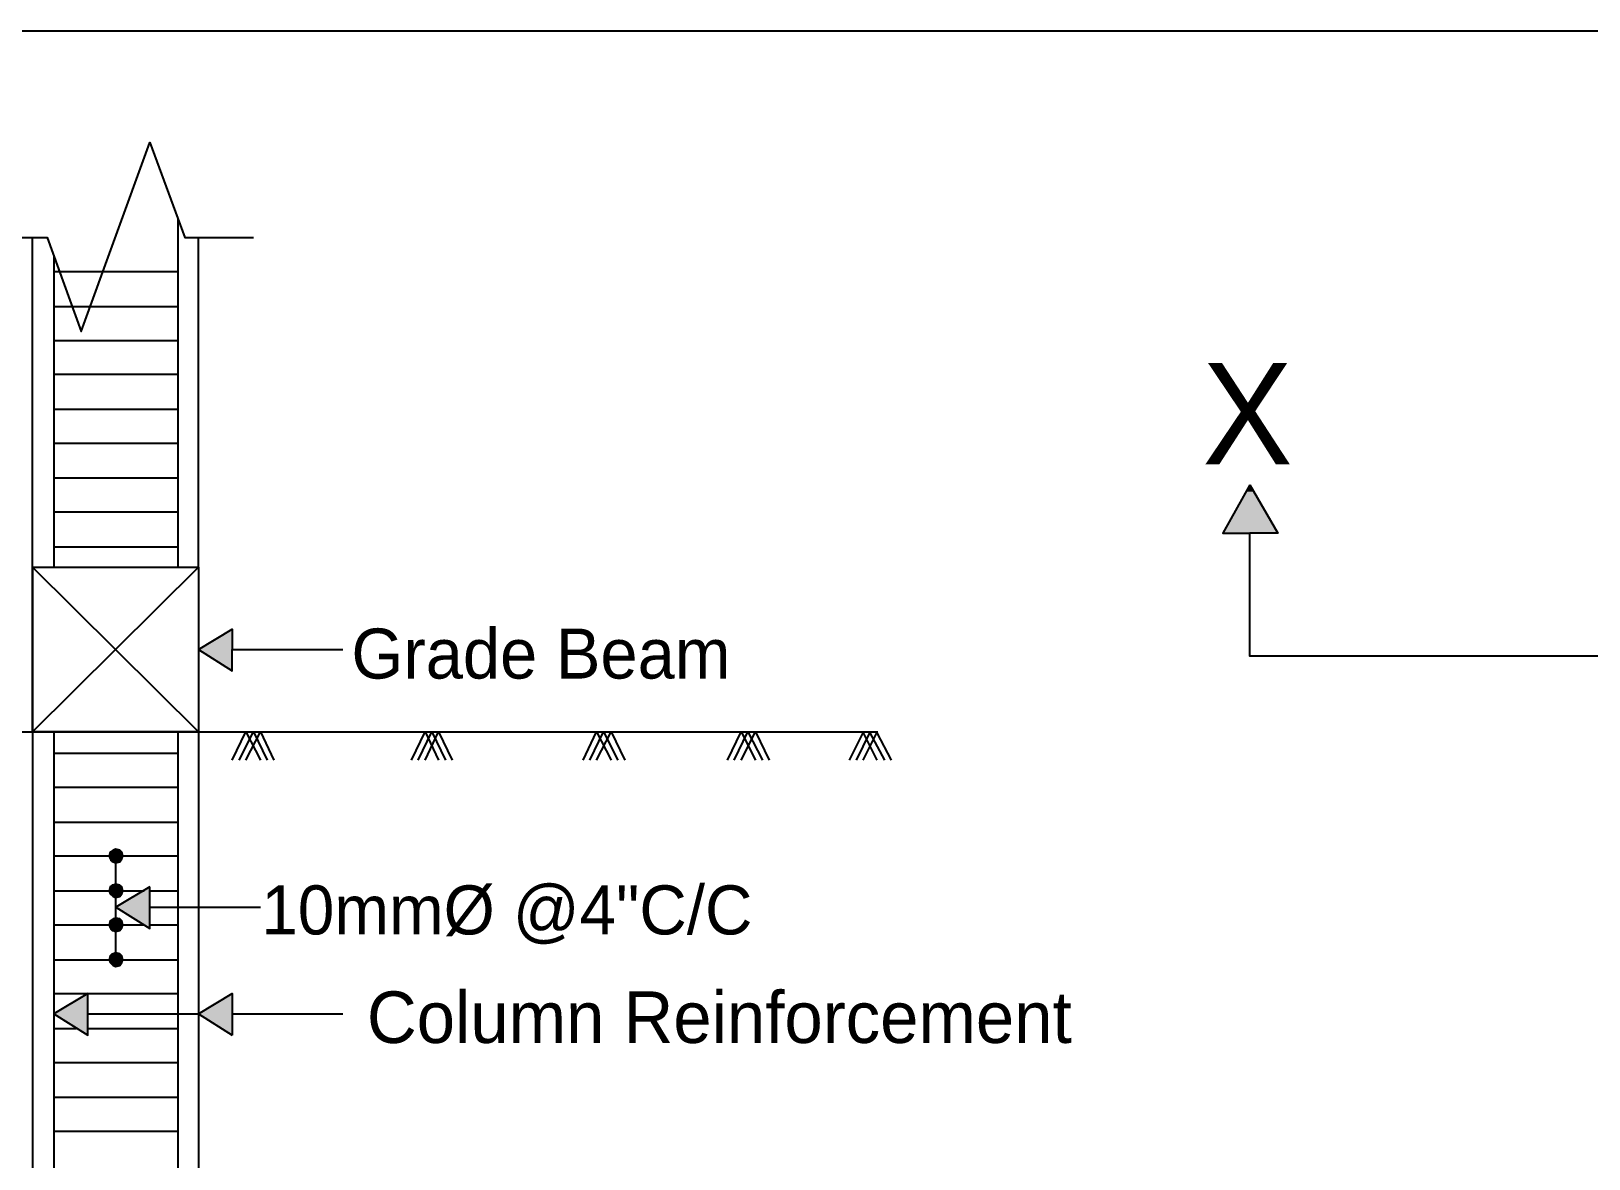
# Model space of a CAD drawing. Header units: millimetres. Extents: x 15 to 199, y 56 to 240.
# Drawn here: x 65.7 to 133.7, y 191.1 to 240.3 of the extents above; entities that cross this region are included whole.
import ezdxf

# ---------------------------------------------------------------- set-up
doc = ezdxf.new("R2010")
doc.units = ezdxf.units.MM
doc.header["$MEASUREMENT"] = 0
doc.layers.get('0').update_dxf_attribs({"linetype": 'CONTINUOUS'})
doc.styles.add('CIDFont+F2$001H0', font='')
doc.styles.get('CIDFont+F2$001H0').set_extended_font_data('CIDFont+F2')

msp = doc.modelspace()

# ---------------------------------------------------------------- hatches: boundary and pattern name
at = {"true_color": 0x000007}
for points in [[(118.914, 220.514), (119.126, 220.218), (118.745, 220.218)], [(118.745, 220.218), (120.142, 218.398), (117.729, 218.398)], [(118.745, 220.218), (119.126, 220.218), (120.142, 218.398)], [(74.464, 214.207), (74.464, 213.318), (72.983, 213.318)], [(72.983, 213.318), (74.464, 213.318), (74.464, 212.386)], [(69.13, 204.47), (69.638, 204.385), (69.088, 204.385)], [(69.088, 204.385), (69.681, 204.343), (69.088, 204.343)], [(69.088, 204.385), (69.638, 204.385), (69.681, 204.343)], [(69.088, 204.343), (69.681, 204.301), (69.088, 204.301)], [(69.088, 204.343), (69.681, 204.343), (69.681, 204.301)], [(69.088, 204.301), (69.681, 204.216), (69.088, 204.216)], [(69.088, 204.301), (69.681, 204.301), (69.681, 204.216)], [(69.088, 204.216), (69.638, 204.174), (69.088, 204.174)], [(69.088, 204.216), (69.681, 204.216), (69.638, 204.174)], [(69.088, 204.174), (69.638, 204.131), (69.13, 204.131)], [(69.088, 204.174), (69.638, 204.174), (69.638, 204.131)], [(69.13, 204.512), (69.638, 204.47), (69.13, 204.47)], [(69.13, 204.512), (69.596, 204.512), (69.638, 204.47)], [(69.13, 204.47), (69.638, 204.47), (69.638, 204.385)], [(69.13, 204.131), (69.596, 204.089), (69.13, 204.089)], [(69.13, 204.131), (69.638, 204.131), (69.596, 204.089)], [(69.215, 204.555), (69.554, 204.512), (69.173, 204.512)], [(69.3, 204.597), (69.511, 204.555), (69.215, 204.555)], [(69.215, 204.555), (69.511, 204.555), (69.554, 204.512)], [(69.3, 204.597), (69.469, 204.597), (69.511, 204.555)], [(69.13, 204.089), (69.554, 204.047), (69.173, 204.047)], [(69.13, 204.089), (69.596, 204.089), (69.554, 204.047)], [(69.173, 204.047), (69.511, 204.004), (69.215, 204.004)], [(69.173, 204.047), (69.554, 204.047), (69.511, 204.004)], [(69.13, 202.946), (69.638, 202.904), (69.088, 202.904)], [(69.088, 202.904), (69.681, 202.861), (69.088, 202.861)], [(69.088, 202.904), (69.638, 202.904), (69.681, 202.861)], [(69.088, 202.861), (69.681, 202.777), (69.088, 202.777)], [(69.088, 202.861), (69.681, 202.861), (69.681, 202.777)], [(69.088, 202.777), (69.681, 202.734), (69.088, 202.734)], [(69.088, 202.777), (69.681, 202.777), (69.681, 202.734)], [(69.173, 203.031), (69.596, 202.988), (69.13, 202.988)], [(69.13, 202.988), (69.638, 202.946), (69.13, 202.946)], [(69.13, 202.988), (69.596, 202.988), (69.638, 202.946)], [(69.13, 202.946), (69.638, 202.946), (69.638, 202.904)], [(69.215, 203.073), (69.554, 203.031), (69.173, 203.031)], [(69.173, 203.031), (69.554, 203.031), (69.596, 202.988)], [(69.215, 203.073), (69.511, 203.073), (69.554, 203.031)], [(70.866, 202.946), (70.866, 202.057), (69.384, 202.057)], [(69.088, 202.734), (69.638, 202.692), (69.088, 202.692)], [(69.088, 202.734), (69.681, 202.734), (69.638, 202.692)], [(69.088, 202.692), (69.638, 202.65), (69.13, 202.65)], [(69.088, 202.692), (69.638, 202.692), (69.638, 202.65)], [(69.13, 202.65), (69.596, 202.607), (69.13, 202.607)], [(69.13, 202.65), (69.638, 202.65), (69.596, 202.607)], [(69.13, 202.607), (69.554, 202.565), (69.173, 202.565)], [(69.13, 202.607), (69.596, 202.607), (69.554, 202.565)], [(69.173, 202.565), (69.511, 202.523), (69.215, 202.523)], [(69.173, 202.565), (69.554, 202.565), (69.511, 202.523)], [(69.215, 202.523), (69.469, 202.48), (69.3, 202.48)], [(69.215, 202.523), (69.511, 202.523), (69.469, 202.48)], [(69.13, 201.464), (69.638, 201.38), (69.088, 201.38)], [(69.13, 201.507), (69.638, 201.464), (69.13, 201.464)], [(69.13, 201.507), (69.596, 201.507), (69.638, 201.464)], [(69.13, 201.464), (69.638, 201.464), (69.638, 201.38)], [(69.215, 201.549), (69.554, 201.507), (69.173, 201.507)], [(69.3, 201.591), (69.511, 201.549), (69.215, 201.549)], [(69.215, 201.549), (69.511, 201.549), (69.554, 201.507)], [(69.3, 201.591), (69.469, 201.591), (69.511, 201.549)], [(69.384, 202.057), (70.866, 202.057), (70.866, 201.126)], [(69.088, 201.38), (69.681, 201.337), (69.088, 201.337)], [(69.088, 201.38), (69.638, 201.38), (69.681, 201.337)], [(69.088, 201.337), (69.681, 201.295), (69.088, 201.295)], [(69.088, 201.337), (69.681, 201.337), (69.681, 201.295)], [(69.088, 201.295), (69.681, 201.253), (69.088, 201.253)], [(69.088, 201.295), (69.681, 201.295), (69.681, 201.253)], [(69.088, 201.253), (69.638, 201.168), (69.088, 201.168)], [(69.088, 201.253), (69.681, 201.253), (69.638, 201.168)], [(69.088, 201.168), (69.638, 201.126), (69.13, 201.126)], [(69.088, 201.168), (69.638, 201.168), (69.638, 201.126)], [(69.13, 201.126), (69.596, 201.083), (69.13, 201.083)], [(69.13, 201.126), (69.638, 201.126), (69.596, 201.083)], [(69.13, 201.083), (69.554, 201.041), (69.173, 201.041)], [(69.13, 201.083), (69.596, 201.083), (69.554, 201.041)], [(69.173, 201.041), (69.511, 200.999), (69.215, 200.999)], [(69.173, 201.041), (69.554, 201.041), (69.511, 200.999)], [(69.215, 200.067), (69.554, 200.025), (69.173, 200.025)], [(69.215, 200.067), (69.511, 200.067), (69.554, 200.025)], [(69.13, 199.94), (69.638, 199.898), (69.088, 199.898)], [(69.088, 199.898), (69.681, 199.856), (69.088, 199.856)], [(69.088, 199.898), (69.638, 199.898), (69.681, 199.856)], [(69.088, 199.856), (69.681, 199.771), (69.088, 199.771)], [(69.088, 199.856), (69.681, 199.856), (69.681, 199.771)], [(69.088, 199.771), (69.681, 199.729), (69.088, 199.729)], [(69.088, 199.771), (69.681, 199.771), (69.681, 199.729)], [(69.088, 199.729), (69.638, 199.686), (69.088, 199.686)], [(69.088, 199.729), (69.681, 199.729), (69.638, 199.686)], [(69.088, 199.686), (69.638, 199.644), (69.13, 199.644)], [(69.088, 199.686), (69.638, 199.686), (69.638, 199.644)], [(69.173, 200.025), (69.596, 199.983), (69.13, 199.983)], [(69.13, 199.983), (69.638, 199.94), (69.13, 199.94)], [(69.13, 199.983), (69.596, 199.983), (69.638, 199.94)], [(69.13, 199.94), (69.638, 199.94), (69.638, 199.898)], [(69.13, 199.644), (69.596, 199.602), (69.13, 199.602)], [(69.13, 199.644), (69.638, 199.644), (69.596, 199.602)], [(69.13, 199.602), (69.554, 199.559), (69.173, 199.559)], [(69.13, 199.602), (69.596, 199.602), (69.554, 199.559)], [(69.173, 200.025), (69.554, 200.025), (69.596, 199.983)], [(69.173, 199.559), (69.511, 199.517), (69.215, 199.517)], [(69.173, 199.559), (69.554, 199.559), (69.511, 199.517)], [(69.3, 199.517), (69.384, 199.475), (69.342, 199.475)], [(69.3, 199.517), (69.469, 199.517), (69.384, 199.475)], [(68.157, 198.289), (68.157, 197.4), (66.675, 197.4)], [(74.464, 198.289), (74.464, 197.4), (72.983, 197.4)], [(66.675, 197.4), (68.157, 197.4), (68.157, 196.469)], [(72.983, 197.4), (74.464, 197.4), (74.464, 196.469)]]:
    msp.add_hatch(color=7, dxfattribs=at).paths.add_polyline_path(points)

# ---------------------------------------------------------------- linework, layer by layer
at = {"color": 7, "linetype": 'Continuous', "lineweight": 25, "true_color": 0x000007}
for p, q in [((72.094, 232.156), (72.094, 216.916)), ((65.744, 216.916), (65.744, 231.309)), ((72.983, 216.916), (72.983, 231.309)), ((66.675, 230.505), (66.675, 216.916)), ((65.744, 216.916), (65.744, 184.446)), ((65.744, 216.916), (72.983, 209.719)), ((65.744, 209.719), (72.983, 216.916)), ((72.983, 216.916), (72.983, 184.446)), ((74.464, 213.318), (79.29, 213.318)), ((37.888, 209.719), (102.658, 209.719)), ((65.744, 209.719), (65.744, 191.389)), ((69.384, 203.073), (69.384, 204.004)), ((69.384, 201.591), (69.384, 202.48)), ((70.866, 202.057), (75.692, 202.057)), ((69.384, 200.067), (69.384, 200.999)), ((68.157, 197.4), (72.983, 197.4)), ((72.983, 197.4), (74.464, 196.469)), ((74.464, 197.4), (79.29, 197.4))]:
    msp.add_line(p, q, dxfattribs=at)
at = {"color": 20, "linetype": 'Continuous', "lineweight": 25, "true_color": 0x000014}
for p, q in [((66.675, 229.828), (72.094, 229.828)), ((66.675, 228.304), (72.094, 228.304)), ((66.675, 226.822), (72.094, 226.822)), ((66.675, 225.34), (72.094, 225.34)), ((66.675, 223.816), (72.094, 223.816)), ((66.675, 222.335), (72.094, 222.335)), ((66.675, 220.811), (72.094, 220.811)), ((66.675, 219.329), (72.094, 219.329)), ((66.675, 217.805), (72.094, 217.805)), ((66.675, 209.719), (66.675, 191.389)), ((72.094, 209.719), (72.094, 183.261)), ((66.675, 208.788), (72.094, 208.788)), ((66.675, 207.306), (72.094, 207.306)), ((66.675, 205.782), (72.094, 205.782)), ((66.675, 204.301), (69.088, 204.301)), ((69.681, 204.301), (72.094, 204.301)), ((66.675, 202.777), (69.088, 202.777)), ((69.681, 202.777), (70.612, 202.777)), ((70.866, 202.777), (72.094, 202.777)), ((66.675, 201.295), (69.088, 201.295)), ((69.681, 201.295), (70.612, 201.295)), ((70.866, 201.295), (72.094, 201.295)), ((66.675, 199.771), (69.088, 199.771)), ((69.681, 199.771), (72.094, 199.771)), ((66.675, 198.289), (72.094, 198.289)), ((66.675, 196.765), (67.649, 196.765)), ((68.157, 196.765), (72.094, 196.765)), ((66.675, 195.284), (72.094, 195.284)), ((66.675, 193.76), (72.094, 193.76)), ((66.675, 192.278), (72.094, 192.278)), ((66.675, 192.278), (66.675, 171.027))]:
    msp.add_line(p, q, dxfattribs=at)
at = {"color": 7, "linetype": 'Continuous', "lineweight": 25, "true_color": 0x000007}
for points in [[(199.136, 240.326), (15.282, 240.326), (15.282, 56.219), (199.136, 56.219)], [(65.744, 216.916), (72.983, 216.916), (72.983, 209.719), (65.744, 209.719)], [(69.681, 204.301), (69.638, 204.47), (69.554, 204.555), (69.384, 204.597), (69.257, 204.555), (69.13, 204.47), (69.088, 204.301), (69.13, 204.174), (69.257, 204.047), (69.384, 204.004), (69.554, 204.047), (69.638, 204.174)], [(69.681, 202.777), (69.638, 202.946), (69.554, 203.031), (69.384, 203.073), (69.257, 203.031), (69.13, 202.946), (69.088, 202.777), (69.13, 202.65), (69.257, 202.523), (69.384, 202.48), (69.554, 202.523), (69.638, 202.65)], [(70.866, 202.946), (69.384, 202.057), (70.866, 201.126)], [(69.681, 201.295), (69.638, 201.464), (69.554, 201.549), (69.384, 201.591), (69.257, 201.549), (69.13, 201.464), (69.088, 201.295), (69.13, 201.168), (69.257, 201.041), (69.384, 200.999), (69.554, 201.041), (69.638, 201.168)], [(69.681, 199.771), (69.638, 199.94), (69.554, 200.025), (69.384, 200.067), (69.257, 200.025), (69.13, 199.94), (69.088, 199.771), (69.13, 199.644), (69.257, 199.517), (69.384, 199.475), (69.554, 199.517), (69.638, 199.644)], [(68.157, 198.289), (66.675, 197.4), (68.157, 196.469)]]:
    msp.add_lwpolyline(points, close=True, dxfattribs=at)
for points in [[(63.373, 231.309), (66.379, 231.309), (67.86, 227.203), (70.866, 235.458), (72.39, 231.309), (75.396, 231.309)], [(118.914, 220.514), (117.729, 218.398), (118.914, 218.398)], [(118.914, 220.514), (120.142, 218.398), (118.914, 218.398)], [(135.17, 213.021), (118.914, 213.021), (118.914, 218.398)], [(72.983, 213.318), (74.464, 214.207), (74.464, 213.318)], [(72.983, 213.318), (74.464, 212.386), (74.464, 213.318)], [(74.464, 208.492), (75.057, 209.719), (75.692, 208.492)], [(74.761, 208.492), (75.396, 209.719), (75.988, 208.492)], [(75.057, 208.492), (75.692, 209.719), (76.285, 208.492)], [(82.296, 208.492), (82.889, 209.719), (83.481, 208.492)], [(82.592, 208.492), (83.185, 209.719), (83.778, 208.492)], [(82.889, 208.492), (83.481, 209.719), (84.074, 208.492)], [(89.789, 208.492), (90.382, 209.719), (91.017, 208.492)], [(90.085, 208.492), (90.678, 209.719), (91.313, 208.492)], [(90.382, 208.492), (91.017, 209.719), (91.609, 208.492)], [(96.097, 208.492), (96.689, 209.719), (97.324, 208.492)], [(96.393, 208.492), (96.986, 209.719), (97.621, 208.492)], [(96.689, 208.492), (97.324, 209.719), (97.917, 208.492)], [(101.431, 208.492), (102.023, 209.677), (102.616, 208.492)], [(101.727, 208.492), (102.32, 209.677), (102.955, 208.492)], [(102.023, 208.492), (102.616, 209.677), (103.251, 208.492)], [(72.983, 197.4), (74.464, 198.289), (74.464, 196.469)]]:
    msp.add_lwpolyline(points, dxfattribs=at)

# ---------------------------------------------------------------- texts
at = {"color": 7, "true_color": 0x000007, "style": 'CIDFont+F2$001H0'}
for s, height, p in [('X', 4.427, (116.839, 221.404)), ('Grade Beam', 2.1843, (79.67, 212.049)), ('10mmØ @4"C/C', 2.144, (75.734, 200.872)), ('Column Reinforcement', 2.25112, (80.348, 196.132))]:
    msp.add_text(s, height=height, dxfattribs=at).set_placement(p)

doc.saveas('drawing.dxf')
